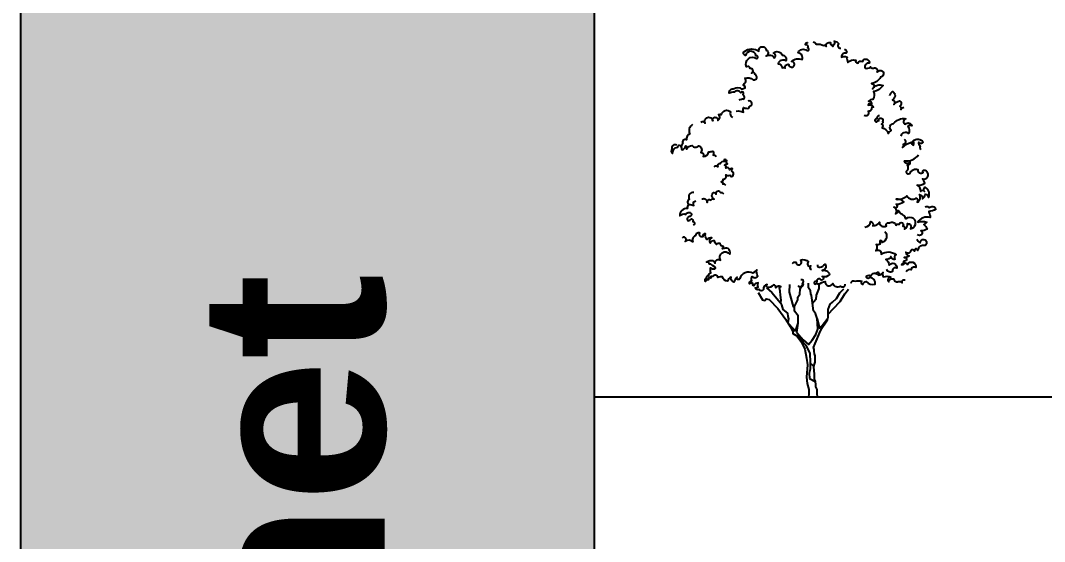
# Model space of a CAD drawing. Header units: millimetres. Extents: x 87938 to 265635, y 330093 to 434310.
# Drawn here: x 87938 to 114555, y 394041 to 407602 of the extents above; entities that cross this region are included whole.
import ezdxf

# ---------------------------------------------------------------- set-up
doc = ezdxf.new("R2010")
doc.units = ezdxf.units.MM
doc.layers.add('www.cad-blocks.net', color=7, linetype='Continuous')
doc.styles.get("Standard").update_dxf_attribs({"font": 'arial.ttf'})

# ---------------------------------------------------------------- blocks, each defined once
blk = doc.blocks.new('TREE_E12')
for p, q in [((-53, 578), (14, 533)), ((-64, 318), (38, 268))]:
    blk.add_line(p, q)
for points in [[(-1282, 5148, -0.265402), (-1201, 5166, 0.47234), (-1217, 5244, 1.359918), (-1253, 5276, 0.499355), (-1365, 5289, 0.074873), (-1457, 5267, -0.44511), (-1370, 5348, -0.370657), (-1239, 5341, 0.000002), (-1179, 5361, 0.543015), (-1206, 5404, -0.345298), (-1170, 5453, 0.278322), (-1183, 5530, -0.278865), (-1039, 5503, 1.000141), (-1006, 5592, 0.713289), (-1068, 5619, 0.932806), (-1093, 5698, 0.617803), (-1152, 5727, -0.799083), (-979, 5869, 1.091803), (-990, 5920, 0.813247), (-1170, 5925, -0.759216), (-1190, 5992, -0.322729), (-938, 6001, -1.063796), (-812, 6017, -0.640254), (-815, 5911, -0.451434), (-673, 5882, 0.695789), (-689, 5961, -0.56977), (-536, 5929, -0.595413), (-475, 5833, 0.483393), (-606, 5781, -0.396), (-536, 5712, -0.333157), (-486, 5705, -0.596875), (-421, 5768, 2.485316), (-376, 5819, -0.329809), (-192, 5851, 0.512632), (-262, 5970, -0.48414), (-109, 6012, 1.380789), (-95, 6055, 0.790253), (-131, 6109, -0.91904), (-90, 6137, 1.201096)], [(-2, 6160, -0.305001), (52, 6119, -0.158319), (185, 6098, -0.506463), (226, 6081, -0.606264), (301, 6147, 0.29326), (337, 6083, 0.688173), (345, 6112, 0.77864), (363, 6172, -0.200322), (446, 6127, 0.808942), (478, 6051, -0.398466)], [(546, 6033, -0.590957), (573, 5962, 0.507427), (489, 5897, -0.211792), (587, 5897, 0.130874), (601, 5801, -0.288211), (740, 5844, 0.512432), (772, 5789, -0.410785), (859, 5822, -0.646238), (954, 5840, -0.478077), (971, 5793, 0.56821), (900, 5702, 0.289507), (994, 5727, 0.529716), (1062, 5712, -0.556037), (1109, 5635, -0.421693), (1201, 5651, -0.598314), (1167, 5545, -0.221406), (1014, 5438, -0.745187), (1030, 5347, -0.338336), (1215, 5404, -0.193645), (1048, 5298, -0.255819), (1037, 5159, 0.202164), (958, 5131, -0.613529), (1009, 5075, 0.614808), (951, 5063, -0.409088), (1046, 5026, 0.780635), (1014, 5009, -0.520337), (951, 4955, -0.849531), (883, 4882, -1.681155)], [(1332, 5227, -0.339076), (1384, 5299, -0.555033), (1375, 5153, -0.56418), (1398, 5076, -0.166244), (1497, 5136, -0.631998), (1501, 5046, -0.373246), (1521, 4989, -0.199415), (1574, 5027, 2.128433)], [(-1945, 4765, -0.543794), (-1871, 4747, -1.209884), (-1740, 4791, -1.322896), (-1654, 4798, 0.541205), (-1637, 4897, -0.299501), (-1589, 4897, -0.612972), (-1432, 4944, 0.400192), (-1397, 4849, 0.601374)], [(-1332, 4959, -0.129085), (-1209, 4941, -0.153649), (-1204, 5020, 0.172844), (-1115, 5009, -0.24242), (-1075, 5055, 0.867375), (-1124, 5130, 4.014634)], [(1149, 4877, 0.527476), (1106, 4825, 1.371362), (1105, 4772, -0.599758), (1141, 4791, -1.751744), (1200, 4780, -0.521675), (1187, 4734, -0.482458), (1194, 4670, -0.272076), (1303, 4569, -0.162269), (1354, 4622, -0.672629), (1394, 4741, -0.295571), (1607, 4824, 0.846999), (1601, 4734, -0.605856), (1708, 4703, 0.299905), (1643, 4699, -0.265742), (1653, 4569, 0.563605), (1521, 4523, 0.951129)], [(-2089, 4725, 0.406886), (-2137, 4566, 0.345169), (-2193, 4459, 0.789569), (-2257, 4397, 0.420211), (-2270, 4289, 0.31979), (-2209, 4358, -0.414416), (-2193, 4299, -0.259643), (-2096, 4363, 0.477578), (-1983, 4355, -0.528271), (-1947, 4238, -0.679587), (-1907, 4171, 0.357056), (-1809, 4254, 0.118587), (-1738, 4266, -0.331188), (-1733, 4196, -0.493577), (-1685, 4167, 1.282228)], [(1577, 4472, -0.640786), (1563, 4378, -0.207083), (1550, 4326, -0.150335), (1702, 4419, 0.368139), (1742, 4370, 0.258155), (1732, 4442, -0.453982), (1906, 4422, -0.695057), (1829, 4422, 0.34999), (1857, 4357, 0.347124), (1866, 4294, 0.402012)], [(-2364, 4367, 0.701971), (-2447, 4299, 0.424856), (-2436, 4221, -0.079937), (-2421, 4282, -0.274987), (-2345, 4335, -0.992027), (-2290, 4342, 0.885129)], [(-1515, 3670, 0.433632), (-1564, 3689, 0.721914), (-1595, 3729, 0.566611), (-1561, 3775, 0.564064), (-1512, 3852, 0.261676), (-1440, 3846, 0.779527), (-1385, 3848, 0.474621), (-1403, 3911, -0.450099), (-1399, 3957, 0.38184), (-1452, 3941, 0.608058), (-1510, 3971, 0.581353), (-1538, 4021, -0.260094), (-1484, 4044, -0.446682), (-1493, 4100, 0.271596), (-1532, 4119, 0.530179), (-1534, 4083, 0.33952), (-1613, 4042, 0.841017), (-1651, 3992, 0.362325), (-1720, 3992, 2.759952)], [(898, 2945, 0.325791), (998, 3041, -0.515605), (1037, 2971, 0.279738), (1149, 3032, 0.62119), (1269, 2969, -0.719432), (1326, 3016, -0.571612), (1434, 2977, -0.272149), (1495, 2998, -1.434557), (1552, 2963, -0.677202), (1583, 2912, 0.375472), (1634, 3006, -0.653927), (1687, 2918, 0.641379), (1742, 3096, 0.304012), (1605, 3087, 0.282031), (1522, 3175, -0.008167), (1473, 3236, -0.250758), (1430, 3175, 0.538583), (1400, 3293, 1.316316), (1440, 3342, 0.141358), (1569, 3387, 0.252822), (1438, 3428, 0.20506), (1624, 3487, 0.448866), (1787, 3450, -0.486299), (1803, 3377, 0.437064), (1844, 3509, -0.440104), (1893, 3438, 0.29131), (1942, 3515, -0.436043), (1999, 3458, 0.389386), (1950, 3633, 0.815654), (1932, 3564, 0.477842), (1864, 3566, 0.344764), (1801, 3676, 0.188395), (1936, 3709, 0.090084), (1897, 3782, 1.137022), (1922, 3930, 0.908358), (1907, 3891, -0.754859), (1822, 3940, 0.405197), (1671, 3871, -0.740032), (1620, 3918, 0.459727), (1630, 4020, 0.533529), (1681, 4079, -0.742946), (1583, 4097, 0.289701), (1824, 4199, -0.523483)], [(-1926, 3435, -0.526024), (-1834, 3375, -0.746219), (-1771, 3413, -0.54368), (-1717, 3431, -0.369805), (-1751, 3514, -0.798879), (-1682, 3519, -1.039316), (-1608, 3547, -0.382432), (-1556, 3522, 4.396999)], [(-2069, 3547, 0.706019), (-2140, 3428, 0.583806), (-2155, 3336, 0.331907), (-2177, 3269, 0.481208), (-2309, 3141, -0.381724), (-2208, 3165, -0.30479), (-2165, 3198, -0.317963), (-2108, 3178, -0.260449), (-2130, 3131, 0.625071), (-2173, 3054, 0.069399), (-2104, 3088, -0.490958), (-2086, 3041, -0.923818), (-2076, 2982, -7.656865)], [(-2155, 3336, -0.136142), (-2066, 3320, -0.536828), (-2032, 3403, -1.052117)], [(1942, 3298, -0.359592), (2012, 3280, -0.612734), (2124, 3256, -0.135742), (2005, 3216, -0.05733), (2030, 3112, 0.357844), (1815, 3029, -0.191822), (1969, 3033, -0.17638), (1918, 2994, -0.170415), (1974, 2910, -0.14451), (1869, 2881, -0.453996), (1880, 2814, -0.35495), (1808, 2817, 6.203741)], [(-1471, 2577, 0.126913), (-1568, 2570, -0.155318), (-1555, 2611, -0.414171), (-1613, 2659, 0.293534), (-1677, 2642, -0.100206), (-1710, 2708, 0.348274), (-1785, 2665, -0.377932), (-1756, 2762, 0.184684), (-1843, 2731, -0.202256), (-1867, 2830, 0.594972), (-1911, 2779, -0.694277), (-1964, 2843, 0.476155), (-2041, 2795, 0.426495), (-2084, 2692, 0.354097), (-2216, 2696, 1.03166), (-2272, 2762, 3.1794)], [(1243, 2870, -0.533713), (1194, 2679, 0.565991), (1164, 2711, 0.323309), (1164, 2651, -0.288775), (1092, 2646, -0.309273), (1087, 2535, -0.683999), (1178, 2478, -0.326754), (1437, 2467, 0.538176), (1421, 2389, -0.493737), (1348, 2437, -0.357521), (1257, 2384, -0.290225), (1316, 2287, -0.806528), (1448, 2232, 0.720602), (1376, 2175, -0.432486), (1273, 2208)], [(1797, 2739, 0.128622), (1853, 2671, -1.785801), (1938, 2626, 0.475754), (1815, 2542, 1.117928), (1756, 2526, 0.905859), (1685, 2517, -0.612945), (1604, 2513, 0.379829), (1666, 2450, -0.183681), (1579, 2418, -0.915977), (1603, 2360, 0.141009), (1564, 2350, -0.83447), (1534, 2293, -0.662202), (1633, 2299, -0.878794), (1779, 2243, 0.560457), (1696, 2206, 0.371289), (1612, 2171, -5.742865)], [(-550, 1899, 0.496488), (-649, 1892, 0.486936), (-687, 1946, -0.397382), (-803, 1906, -0.249151), (-798, 1951, 0.412305), (-862, 1861, -0.625944), (-935, 1866, -0.520922), (-1004, 1894, 0.072729), (-952, 1904, -0.195436), (-952, 1977, 0.339939), (-1028, 1930, -0.489339), (-1044, 1967, 0.379674), (-1101, 1960, -0.506942), (-1065, 2012, -0.227854), (-1056, 2090, 0.475937), (-959, 2093, -0.149363), (-978, 2206, -0.06507), (-1042, 2145, 0.485467), (-1271, 2052, -1.185849), (-1316, 2078, 0.120955), (-1375, 1989, -0.383299), (-1423, 2076, 0.190755), (-1480, 2008, -0.33975), (-1573, 2083, 0.172292), (-1651, 2069, 0.681301), (-1726, 2099, -0.374339), (-1771, 2092, 0.354275), (-1774, 2059, 0.882488), (-1813, 2034, 0.294331), (-1864, 2004, -0.603132), (-1843, 2068, -0.649432), (-1807, 2102, -0.487956), (-1775, 2154, -0.087648), (-1777, 2237, 0.128892), (-1704, 2222, 0.965732), (-1726, 2263, 0.294144), (-1796, 2305, 0.546857), (-1845, 2337, -0.527971), (-1696, 2322, -0.686406), (-1603, 2371, -0.972587), (-1445, 2476, 0.287838), (-1471, 2577, -3.370194)], [(-356, 2315, -0.315833), (-298, 2338, 1.573028), (-218, 2373, -0.333458), (-83, 2343, 0.969491), (-38, 2273, 0.754779), (-31, 2210, 0.158014)], [(74, 2293, 0.545191), (121, 2252, 0.167656), (206, 2302, -0.565605), (157, 2192, -0.41653), (283, 2126, -0.355954), (154, 2089, -1.49895), (123, 2040, 0.802888), (66, 1991, 1.146961), (27, 1956, -0.385107), (92, 1952, -0.093895), (209, 2004, 0.846048), (343, 1968, 0.484839), (473, 1922, 0.663772), (558, 1955, -0.972356)], [(658, 1974, -0.591735), (726, 2009, -0.132441), (842, 2009, 0.4983), (853, 1952, -0.156802), (921, 2005, 0.342151), (1075, 1956, 0.454477), (979, 2073, -1.167042), (932, 2103, -0.180895), (1007, 2104, -0.563134), (1117, 2126, -1.162272), (1128, 2163, -0.237532), (1135, 2115, 0.273954), (1211, 2161, 0.36361), (1220, 2081, -0.256479), (1346, 2075, 0.738611), (1310, 1996, -0.448843), (1394, 2048, 0.46923), (1473, 2000, -0.308702), (1541, 1980, -0.678723), (1597, 2029, 0.027837)], [(-267, 1931, 0.565308), (-167, 1956, -1.043178), (-170, 1983, 0.723769), (-211, 2033, -3.22495)]]:
    blk.add_lwpolyline(points, format="xyb")
for points in [[(-409, 1953), (-418, 1820), (-346, 1571), (-323, 1555)], [(-283, 1115), (-172, 989), (-82, 908), (-18, 985), (48, 1085), (80, 1177), (72, 1363), (39, 1446), (7, 1493), (-7, 1578), (-18, 1676), (-31, 1757), (-42, 1791), (-48, 1838), (-82, 1894), (-78, 1975)], [(97, 1971), (99, 1883), (52, 1768), (44, 1689), (-12, 1620)], [(-954, 1809), (-878, 1683), (-839, 1672), (-813, 1701), (-759, 1690), (-610, 1534), (-473, 1346), (-396, 1223), (-349, 1136), (-349, 1103), (-280, 1060), (-204, 951), (-143, 828), (-113, 672), (-96, 558), (-113, 343), (-102, 230), (-75, 128), (-75, 48), (-78, 0), (78, 0), (72, 57), (72, 128), (57, 152), (48, 173), (48, 215), (39, 266), (21, 310), (21, 394), (12, 522), (18, 552), (33, 603), (36, 651), (36, 713), (24, 746), (18, 794), (18, 824), (6, 860), (36, 928), (69, 1009), (113, 1104), (152, 1194), (227, 1304), (248, 1337), (262, 1384), (262, 1443), (262, 1518), (294, 1610), (337, 1642), (407, 1706), (461, 1808), (531, 1878)], [(-808, 1890), (-714, 1813), (-567, 1634), (-550, 1595), (-526, 1514), (-447, 1454), (-437, 1397), (-428, 1354), (-436, 1287), (-338, 1179), (-305, 1141)], [(-564, 1627), (-555, 1681), (-565, 1768), (-569, 1835), (-591, 1920)], [(-305, 1141), (-261, 1281), (-259, 1380), (-259, 1407), (-321, 1487), (-324, 1569), (-266, 1683), (-266, 1733), (-232, 1782), (-222, 1874), (-179, 1951)], [(262, 1433), (354, 1533), (468, 1655), (550, 1790), (611, 1868)], [(-283, 1115), (-261, 1281)], [(72, 1363), (108, 1194), (156, 1241), (256, 1364)], [(-281, 1066), (-205, 987), (-126, 897), (-56, 754), (-53, 605), (-53, 484), (-70, 411), (-64, 318)]]:
    blk.add_lwpolyline(points)
blk = doc.blocks.new('A$C5FD82CF6')
at = {"xscale": 1.5, "yscale": 1.5, "zscale": 1.5}
blk.add_blockref('TREE_E12', (3688, 0), dxfattribs=at)
blk.add_blockref('TREE_E12', (3688, 0), dxfattribs=at)
blk = doc.blocks.new('format')
at = {"layer": 'www.cad-blocks.net', "true_color": 0x444444}
blk.add_hatch(color=250, dxfattribs=at).paths.add_polyline_path([(87938, 330093), (102854, 330093), (102854, 434310), (87938, 434310)])
at = {"layer": 'www.cad-blocks.net', "color": 250, "true_color": 0x444444}
blk.add_line((87938, 434310), (87938, 330093), dxfattribs=at)
at = {"layer": 'www.cad-blocks.net', "color": 155, "true_color": 0x546d8e}
blk.add_line((102854, 397805), (265635, 397805), dxfattribs=at)
blk.add_lwpolyline([(102854, 430118), (265635, 430118), (265635, 332677), (102854, 332677)], close=True, dxfattribs=at)
at = {"layer": 'www.cad-blocks.net', "insert": (92602, 354438), "char_height": 4800, "attachment_point": 1, "rotation": 90}
blk.add_mtext_dynamic_manual_height_columns('{\\fArial|b1|i0|c0|p34;\\C255;\\c16777215;cad-bl  cks net}', width=75789.93, gutter_width=12.5, heights=[0], dxfattribs=at)

msp = doc.modelspace()

# ---------------------------------------------------------------- block references
msp.add_blockref('A$C5FD82CF6', (104853, 397805))
at = {"layer": 'www.cad-blocks.net'}
msp.add_blockref('format', (0, 0), dxfattribs=at)

doc.saveas('drawing.dxf')
